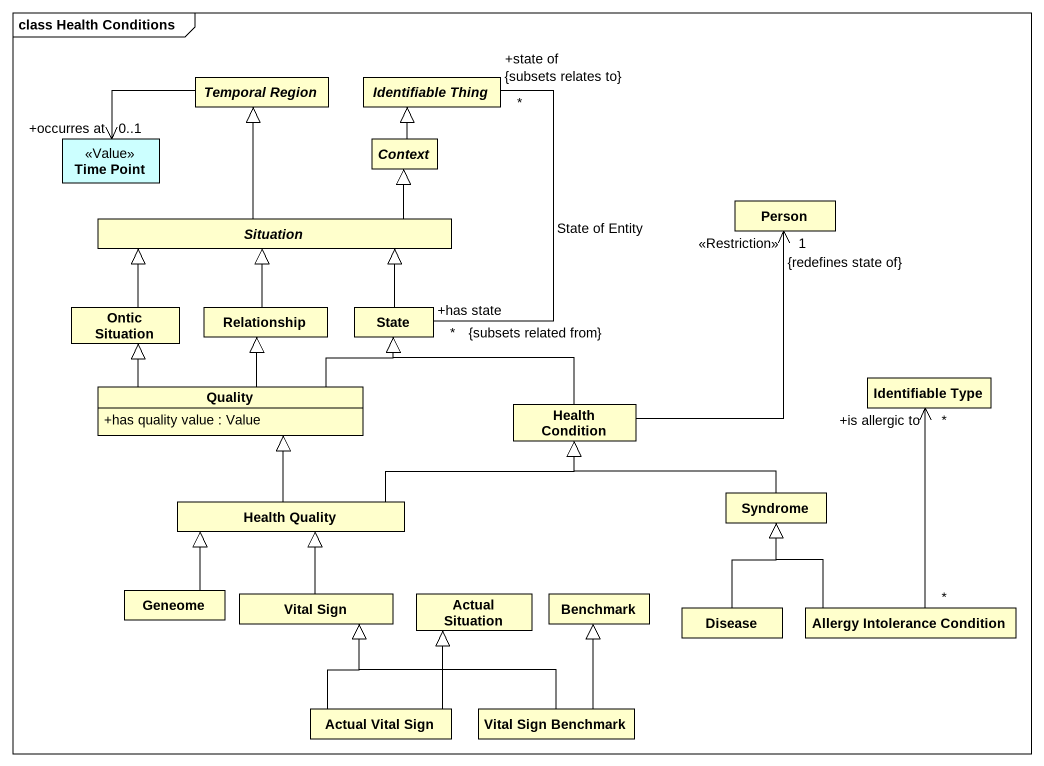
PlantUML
@startuml
mainframe class Health Conditions
hide circle
hide empty members
skinparam classAttributeIconSize 0
abstract class "Temporal Region" as Temporal_Region
abstract class "Identifiable Thing" as Identifiable_Thing
class "Time Point" as Time_Point <<Value>> #CCFFFF
abstract class Context
abstract class Situation
class "Person" as Person_
class "Ontic Situation" as Ontic_Situation
class Relationship
class "State" as State_
class Quality {
  +has quality value : Value
}
class "Identifiable Type" as Identifiable_Type
class "Health Condition" as Health_Condition
class "Health Quality" as Health_Quality
class Syndrome
class Geneome
class "Vital Sign" as Vital_Sign
class "Actual Situation" as Actual_Situation
class Benchmark
class Disease
class "Allergy Intolerance Condition" as Allergy_Intolerance
class "Actual Vital Sign" as Actual_Vital_Sign
class "Vital Sign Benchmark" as Vital_Sign_Benchmark
Temporal_Region -left-> "+occurres at\n0..1" Time_Point
Context -up-|> Identifiable_Thing
Situation -up-|> Temporal_Region
Situation -up-|> Context
Ontic_Situation -up-|> Situation
Relationship -up-|> Situation
State_ "+has state\n*\n{subsets related from}" -up- "+state of\n*\n{subsets relates to}" Identifiable_Thing : State of Entity
State_ -up-|> Situation
Quality -up-|> Ontic_Situation
Quality -up-|> Relationship
Quality -right-|> State_
Health_Condition -up-> "1\n{redefines state of}\n<<Restriction>>" Person_
Health_Condition -left-|> State_
Health_Quality -up-|> Quality
Health_Quality -right-|> Health_Condition
Syndrome -left-|> Health_Condition
Geneome -up-|> Health_Quality
Vital_Sign -up-|> Health_Quality
Disease -up-|> Syndrome
Allergy_Intolerance "*" -up-> "*\n+is allergic to" Identifiable_Type
Allergy_Intolerance -up-|> Syndrome
Actual_Vital_Sign -up-|> Vital_Sign
Actual_Vital_Sign -up-|> Actual_Situation
Vital_Sign_Benchmark -left-|> Vital_Sign
Vital_Sign_Benchmark -up-|> Benchmark
@enduml
